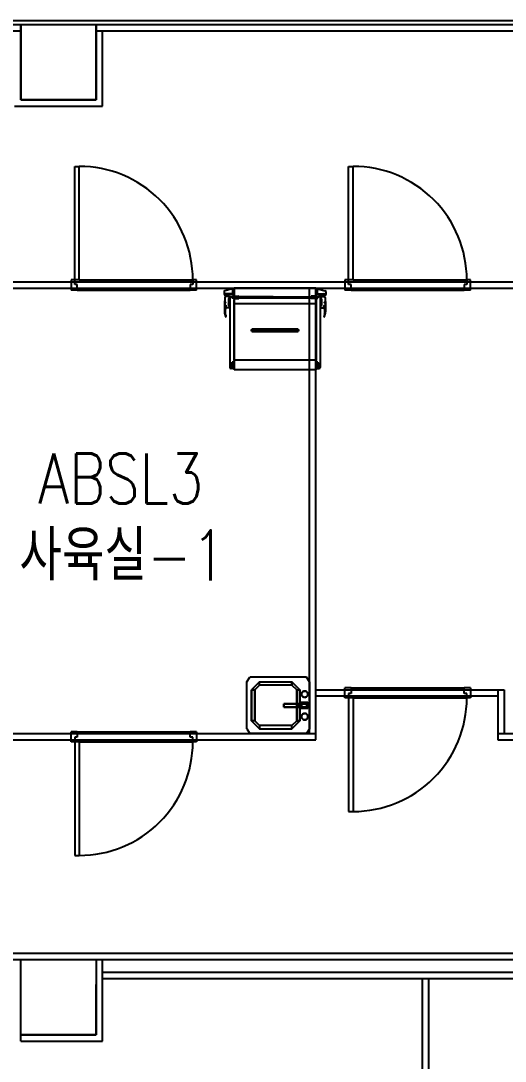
# Model space of a CAD drawing. Header units: millimetres. Extents: x 592430 to 684586, y -483905 to -416366.
# Drawn here: x 631033 to 634892, y -435768 to -427479 of the extents above; entities that cross this region are included whole.
import ezdxf

# ---------------------------------------------------------------- set-up
doc = ezdxf.new("R2010")
doc.units = ezdxf.units.MM
doc.header["$LTSCALE"] = 500
doc.layers.add('동물실', color=9, linetype='Continuous')
doc.layers.add('빌트인', color=1, linetype='Continuous')
doc.styles.add('GHD', font='simple.shx', dxfattribs={"bigfont": 'whgtxt.shx'})

# ---------------------------------------------------------------- blocks, each defined once
blk = doc.blocks.new('A$C5514002B')
at = {"layer": '빌트인', "color": 9}
for p, q in [((-352.5, 159.2), (-327.1, 197.3)), ((122.1, 197.3), (-327.1, 197.3)), ((147.5, 159.2), (122.1, 197.3)), ((-352.5, -214.6), (-352.5, 159.2)), ((-250.7, 159.2), (-314.4, 95.5)), ((-250.7, 159.2), (-314.4, 95.5)), ((-314.4, 95.5), (-314.4, -150.9)), ((-314.4, 95.5), (-288.9, 95.5)), ((-314.4, -150.9), (-314.4, 95.5)), ((-288.9, 95.5), (-314.4, 95.5)), ((-250.7, 133.7), (-288.9, 95.5)), ((-288.9, 95.5), (-250.7, 133.7)), ((-288.9, -150.9), (-288.9, 95.5)), ((-288.9, 95.5), (-288.9, -150.9)), ((-250.7, 159.2), (7.4, 159.2)), ((-250.7, 133.7), (-250.7, 159.2)), ((-250.7, 159.2), (7.4, 159.2)), ((-250.7, 133.7), (-250.7, 159.2)), ((7.4, 133.7), (-250.7, 133.7)), ((7.4, 133.7), (-250.7, 133.7)), ((71.1, 95.5), (7.4, 159.2)), ((7.4, 159.2), (7.4, 133.7)), ((7.4, 159.2), (71.1, 95.5)), ((7.4, 133.7), (7.4, 159.2)), ((7.4, 133.7), (45.6, 95.5)), ((45.6, 95.5), (7.4, 133.7)), ((45.6, 95.5), (45.6, -150.9)), ((45.6, 95.5), (71.1, 95.5)), ((45.6, -150.9), (45.6, 95.5)), ((45.6, 95.5), (71.1, 95.5)), ((71.1, -150.9), (71.1, 95.5)), ((71.1, 95.5), (71.1, -150.9)), ((96.5, 83.4), (91.3, 79.4)), ((91.3, 79.4), (96.5, 83.4)), ((96.5, 83.4), (91.3, 79.4)), ((91.3, 79.4), (96.5, 83.4)), ((102.7, 86), (96.5, 83.4)), ((96.5, 83.4), (102.7, 86)), ((102.7, 86), (96.5, 83.4)), ((96.5, 83.4), (102.7, 86)), ((109.3, 86.9), (102.7, 86)), ((102.7, 86), (109.3, 86.9)), ((109.3, 86.9), (102.7, 86)), ((102.7, 86), (109.3, 86.9)), ((115.9, 86), (109.3, 86.9)), ((109.3, 86.9), (115.9, 86)), ((115.9, 86), (109.3, 86.9)), ((109.3, 86.9), (115.9, 86)), ((122.1, 83.4), (115.9, 86)), ((115.9, 86), (122.1, 83.4)), ((122.1, 83.4), (115.9, 86)), ((115.9, 86), (122.1, 83.4)), ((127.3, 79.4), (122.1, 83.4)), ((122.1, 83.4), (127.3, 79.4)), ((127.3, 79.4), (122.1, 83.4)), ((122.1, 83.4), (127.3, 79.4)), ((147.5, 159.2), (147.5, -214.6)), ((84.7, 68), (83.9, 61.4)), ((83.9, 61.4), (84.7, 68)), ((84.7, 68), (83.9, 61.4)), ((83.9, 61.4), (84.7, 68)), ((83.9, 61.4), (84.7, 54.8)), ((84.7, 54.8), (83.9, 61.4)), ((83.9, 61.4), (84.7, 54.8)), ((84.7, 54.8), (83.9, 61.4)), ((87.3, 74.2), (84.7, 68)), ((84.7, 68), (87.3, 74.2)), ((87.3, 74.2), (84.7, 68)), ((84.7, 68), (87.3, 74.2)), ((84.7, 54.8), (87.3, 48.6)), ((87.3, 48.6), (84.7, 54.8)), ((84.7, 54.8), (87.3, 48.6)), ((87.3, 48.6), (84.7, 54.8)), ((91.3, 79.4), (87.3, 74.2)), ((87.3, 74.2), (91.3, 79.4)), ((91.3, 79.4), (87.3, 74.2)), ((87.3, 74.2), (91.3, 79.4)), ((87.3, 48.6), (91.3, 43.4)), ((91.3, 43.4), (87.3, 48.6)), ((87.3, 48.6), (91.3, 43.4)), ((91.3, 43.4), (87.3, 48.6)), ((91.3, 43.4), (96.5, 39.4)), ((96.5, 39.4), (91.3, 43.4)), ((91.3, 43.4), (96.5, 39.4)), ((96.5, 39.4), (91.3, 43.4)), ((96.5, 39.4), (102.7, 36.8)), ((102.7, 36.8), (96.5, 39.4)), ((96.5, 39.4), (102.7, 36.8)), ((102.7, 36.8), (96.5, 39.4)), ((109.3, 36), (102.7, 36.8)), ((102.7, 36.8), (109.3, 36)), ((109.3, 36), (102.7, 36.8)), ((102.7, 36.8), (109.3, 36)), ((109.3, 36), (115.9, 36.8)), ((115.9, 36.8), (109.3, 36)), ((109.3, 36), (115.9, 36.8)), ((115.9, 36.8), (109.3, 36)), ((115.9, 36.8), (122.1, 39.4)), ((122.1, 39.4), (115.9, 36.8)), ((115.9, 36.8), (122.1, 39.4)), ((122.1, 39.4), (115.9, 36.8)), ((122.1, 39.4), (127.3, 43.4)), ((127.3, 43.4), (122.1, 39.4)), ((122.1, 39.4), (127.3, 43.4)), ((127.3, 43.4), (122.1, 39.4)), ((131.3, 74.2), (127.3, 79.4)), ((127.3, 79.4), (131.3, 74.2)), ((131.3, 74.2), (127.3, 79.4)), ((127.3, 79.4), (131.3, 74.2)), ((127.3, 43.4), (131.3, 48.6)), ((131.3, 48.6), (127.3, 43.4)), ((127.3, 43.4), (131.3, 48.6)), ((131.3, 48.6), (127.3, 43.4)), ((133.9, 68), (131.3, 74.2)), ((131.3, 74.2), (133.9, 68)), ((133.9, 68), (131.3, 74.2)), ((131.3, 74.2), (133.9, 68)), ((131.3, 48.6), (133.9, 54.8)), ((133.9, 54.8), (131.3, 48.6)), ((131.3, 48.6), (133.9, 54.8)), ((133.9, 54.8), (131.3, 48.6)), ((134.7, 61.4), (133.9, 68)), ((133.9, 68), (134.7, 61.4)), ((134.7, 61.4), (133.9, 68)), ((133.9, 68), (134.7, 61.4)), ((133.9, 54.8), (134.7, 61.4)), ((134.7, 61.4), (133.9, 54.8)), ((133.9, 54.8), (134.7, 61.4)), ((134.7, 61.4), (133.9, 54.8)), ((-56.1, -14.9), (-56.1, -40.4)), ((58.4, -14.9), (-56.1, -14.9)), ((-56.1, -14.9), (-56.1, -40.4)), ((45.6, -14.9), (-56.1, -14.9)), ((-56.1, -40.4), (-56.1, -14.9)), ((-56.1, -14.9), (-56.1, -40.4)), ((-56.1, -14.9), (45.6, -14.9)), ((58.4, -14.9), (-56.1, -14.9)), ((-56.1, -40.4), (58.4, -40.4)), ((-56.1, -40.4), (45.6, -40.4)), ((-56.1, -40.4), (45.6, -40.4)), ((58.4, -40.4), (-56.1, -40.4)), ((45.6, -14.9), (45.6, -40.4)), ((45.6, -14.9), (83.9, -14.9)), ((45.6, -40.4), (45.6, -14.9)), ((58.4, -14.9), (45.6, -14.9)), ((45.6, -14.9), (83.9, -14.9)), ((45.6, -14.9), (58.4, -14.9)), ((83.9, -40.4), (45.6, -40.4)), ((45.6, -40.4), (58.4, -40.4)), ((45.6, -40.4), (58.4, -40.4)), ((83.9, -40.4), (45.6, -40.4)), ((58.4, -40.4), (58.4, -14.9)), ((58.4, -14.9), (122.1, -14.9)), ((58.4, -40.4), (58.4, -14.9)), ((58.4, -14.9), (122.1, -14.9)), ((122.1, -40.4), (58.4, -40.4)), ((58.4, -40.4), (122.1, -40.4)), ((71.1, -2.2), (83.9, -14.9)), ((71.1, -53.1), (71.1, -2.2)), ((71.1, -2.2), (134.7, -2.2)), ((83.9, -14.9), (71.1, -2.2)), ((83.9, -40.4), (71.1, -53.1)), ((71.1, -53.1), (83.9, -40.4)), ((134.7, -53.1), (71.1, -53.1)), ((83.9, -14.9), (83.9, -40.4)), ((83.9, -14.9), (83.9, -40.4)), ((122.1, -14.9), (83.9, -14.9)), ((122.1, -40.4), (83.9, -40.4)), ((122.1, -14.9), (134.7, -2.2)), ((122.1, -14.9), (134.7, -2.2)), ((122.1, -14.9), (122.1, -40.4)), ((122.1, -14.9), (122.1, -40.4)), ((122.1, -40.4), (134.7, -53.1)), ((122.1, -40.4), (134.7, -53.1)), ((134.7, -2.2), (134.7, -53.1)), ((-314.4, -150.9), (-250.7, -214.6)), ((-288.9, -150.9), (-314.4, -150.9)), ((-250.7, -214.6), (-314.4, -150.9)), ((-288.9, -150.9), (-314.4, -150.9)), ((-250.7, -189.1), (-288.9, -150.9)), ((-288.9, -150.9), (-250.7, -189.1)), ((7.4, -214.6), (71.1, -150.9)), ((45.6, -150.9), (7.4, -189.1)), ((71.1, -150.9), (7.4, -214.6)), ((7.4, -189.1), (45.6, -150.9)), ((71.1, -150.9), (45.6, -150.9)), ((45.6, -150.9), (71.1, -150.9)), ((84.7, -110.2), (83.9, -116.8)), ((84.7, -110.2), (83.9, -116.8)), ((83.9, -116.8), (84.7, -110.2)), ((84.7, -110.2), (83.9, -116.8)), ((83.9, -116.8), (84.7, -123.3)), ((84.7, -123.3), (83.9, -116.8)), ((83.9, -116.8), (84.7, -123.3)), ((84.7, -123.3), (83.9, -116.8)), ((87.3, -104), (84.7, -110.2)), ((84.7, -110.2), (87.3, -104)), ((87.3, -104), (84.7, -110.2)), ((84.7, -110.2), (87.3, -104)), ((84.7, -123.3), (87.3, -129.5)), ((87.3, -129.5), (84.7, -123.3)), ((84.7, -123.3), (87.3, -129.5)), ((87.3, -129.5), (84.7, -123.3)), ((91.3, -98.8), (87.3, -104)), ((87.3, -104), (91.3, -98.8)), ((91.3, -98.8), (87.3, -104)), ((87.3, -104), (91.3, -98.8)), ((87.3, -129.5), (91.3, -134.8)), ((91.3, -134.8), (87.3, -129.5)), ((87.3, -129.5), (91.3, -134.8)), ((91.3, -134.8), (87.3, -129.5)), ((96.5, -94.8), (91.3, -98.8)), ((91.3, -98.8), (96.5, -94.8)), ((96.5, -94.8), (91.3, -98.8)), ((91.3, -98.8), (96.5, -94.8)), ((91.3, -134.8), (96.5, -138.8)), ((96.5, -138.8), (91.3, -134.8)), ((91.3, -134.8), (96.5, -138.8)), ((96.5, -138.8), (91.3, -134.8)), ((102.7, -92.2), (96.5, -94.8)), ((96.5, -94.8), (102.7, -92.2)), ((102.7, -92.2), (96.5, -94.8)), ((96.5, -94.8), (102.7, -92.2)), ((96.5, -138.8), (102.7, -141.4)), ((102.7, -141.4), (96.5, -138.8)), ((96.5, -138.8), (102.7, -141.4)), ((102.7, -141.4), (96.5, -138.8)), ((109.3, -91.3), (102.7, -92.2)), ((102.7, -92.2), (109.3, -91.3)), ((109.3, -91.3), (102.7, -92.2)), ((102.7, -92.2), (109.3, -91.3)), ((102.7, -141.4), (109.3, -142.2)), ((109.3, -142.2), (102.7, -141.4)), ((102.7, -141.4), (109.3, -142.2)), ((109.3, -142.2), (102.7, -141.4)), ((115.9, -92.2), (109.3, -91.3)), ((109.3, -91.3), (115.9, -92.2)), ((115.9, -92.2), (109.3, -91.3)), ((109.3, -91.3), (115.9, -92.2)), ((109.3, -142.2), (115.9, -141.4)), ((115.9, -141.4), (109.3, -142.2)), ((109.3, -142.2), (115.9, -141.4)), ((115.9, -141.4), (109.3, -142.2)), ((122.1, -94.8), (115.9, -92.2)), ((115.9, -92.2), (122.1, -94.8)), ((122.1, -94.8), (115.9, -92.2)), ((115.9, -92.2), (122.1, -94.8)), ((115.9, -141.4), (122.1, -138.8)), ((122.1, -138.8), (115.9, -141.4)), ((115.9, -141.4), (122.1, -138.8)), ((122.1, -138.8), (115.9, -141.4)), ((127.3, -98.8), (122.1, -94.8)), ((122.1, -94.8), (127.3, -98.8)), ((127.3, -98.8), (122.1, -94.8)), ((122.1, -94.8), (127.3, -98.8)), ((122.1, -138.8), (127.3, -134.8)), ((127.3, -134.8), (122.1, -138.8)), ((122.1, -138.8), (127.3, -134.8)), ((127.3, -134.8), (122.1, -138.8)), ((131.3, -104), (127.3, -98.8)), ((127.3, -98.8), (131.3, -104)), ((131.3, -104), (127.3, -98.8)), ((127.3, -98.8), (131.3, -104)), ((127.3, -134.8), (131.3, -129.5)), ((131.3, -129.5), (127.3, -134.8)), ((127.3, -134.8), (131.3, -129.5)), ((131.3, -129.5), (127.3, -134.8)), ((133.9, -110.2), (131.3, -104)), ((131.3, -104), (133.9, -110.2)), ((133.9, -110.2), (131.3, -104)), ((131.3, -104), (133.9, -110.2)), ((131.3, -129.5), (133.9, -123.3)), ((133.9, -123.3), (131.3, -129.5)), ((131.3, -129.5), (133.9, -123.3)), ((133.9, -123.3), (131.3, -129.5)), ((134.7, -116.8), (133.9, -110.2)), ((133.9, -110.2), (134.7, -116.8)), ((134.7, -116.8), (133.9, -110.2)), ((133.9, -110.2), (134.7, -116.8)), ((133.9, -123.3), (134.7, -116.8)), ((134.7, -116.8), (133.9, -123.3)), ((133.9, -123.3), (134.7, -116.8)), ((134.7, -116.8), (133.9, -123.3)), ((-352.5, -214.6), (-327.1, -252.7)), ((7.4, -189.1), (-250.7, -189.1)), ((7.4, -189.1), (-250.7, -189.1)), ((-250.7, -189.1), (-250.7, -214.6)), ((-250.7, -189.1), (-250.7, -214.6)), ((-250.7, -214.6), (7.4, -214.6)), ((-250.7, -214.6), (7.4, -214.6)), ((7.4, -214.6), (7.4, -189.1)), ((7.4, -214.6), (7.4, -189.1)), ((147.5, -214.6), (122.1, -252.7)), ((122.1, -252.7), (-327.1, -252.7))]:
    blk.add_line(p, q, dxfattribs=at)

msp = doc.modelspace()

# ---------------------------------------------------------------- linework, layer by layer
at = {"layer": '동물실', "color": 251}
for p, q in [((660282.8, -427478.5), (624832.8, -427478.6)), ((624832.8, -427508.5), (631032.8, -427508.5)), ((631032.8, -427508.5), (631032.8, -428108.5)), ((631032.8, -427508.5), (631632.8, -427508.5)), ((631032.8, -428108.5), (631032.8, -427508.5)), ((631032.8, -427508.5), (631632.8, -427508.5)), ((631032.8, -428108.5), (631032.8, -427508.5)), ((631632.8, -427508.5), (640932.8, -427508.5)), ((631632.8, -428108.5), (631632.8, -427508.5)), ((631632.8, -427508.5), (631632.8, -428108.5)), ((631632.8, -427508.5), (631632.8, -428108.5)), ((624832.8, -427558.5), (631032.8, -427558.5)), ((631632.8, -427558.5), (640932.8, -427558.5)), ((631682.8, -428158.5), (631682.8, -427558.5)), ((630982.8, -428158.5), (631682.8, -428158.5)), ((631032.8, -428108.5), (631632.8, -428108.5)), ((631632.8, -428108.5), (631032.8, -428108.5)), ((631632.8, -428108.5), (631032.8, -428108.5)), ((631462.1, -429543.5), (631462.1, -428638.2)), ((631462.1, -428638.2), (631497.4, -428638.2)), ((631497.4, -429543.5), (631497.4, -428638.2)), ((633644.5, -429543.5), (633644.5, -428638.2)), ((633644.5, -428638.2), (633679.8, -428638.2)), ((633679.8, -429543.5), (633679.8, -428638.2)), ((630482.8, -429558.5), (643332.8, -429558.5)), ((631462.1, -429543.5), (631432.8, -429543.5)), ((631432.8, -429543.5), (631432.8, -429623.5)), ((631432.8, -429558.5), (631432.8, -429608.5)), ((631432.8, -429558.5), (631432.8, -429608.5)), ((631462.1, -429579.3), (631462.1, -429543.5)), ((631497.4, -429543.5), (631462.1, -429543.5)), ((631482.6, -429579.3), (631462.1, -429579.3)), ((631482.6, -429623.5), (631482.6, -429579.3)), ((631497.4, -429543.5), (632403.4, -429543.5)), ((632382.9, -429579.3), (632382.9, -429623.5)), ((632403.4, -429579.3), (632382.9, -429579.3)), ((632403.4, -429579.3), (632382.9, -429579.3)), ((632403.4, -429543.5), (632403.4, -429579.3)), ((632432.8, -429543.5), (632403.4, -429543.5)), ((632432.8, -429623.5), (632432.8, -429543.5)), ((632432.8, -429608.5), (632432.8, -429558.5)), ((633644.5, -429543.5), (633615.1, -429543.5)), ((633615.1, -429543.5), (633615.1, -429623.5)), ((633615.1, -429558.5), (633615.1, -429608.5)), ((633615.1, -429558.5), (633615.1, -429608.5)), ((633644.5, -429579.3), (633644.5, -429543.5)), ((633679.8, -429543.5), (633644.5, -429543.5)), ((633665, -429579.3), (633644.5, -429579.3)), ((633665, -429623.5), (633665, -429579.3)), ((633679.8, -429543.5), (634585.8, -429543.5)), ((634565.3, -429579.3), (634565.3, -429623.5)), ((634585.8, -429579.3), (634565.3, -429579.3)), ((634585.8, -429579.3), (634565.3, -429579.3)), ((634585.8, -429543.5), (634585.8, -429579.3)), ((634615.1, -429543.5), (634585.8, -429543.5)), ((634615.1, -429623.5), (634615.1, -429543.5)), ((634615.1, -429608.5), (634615.1, -429558.5)), ((624882.8, -429608.5), (643332.8, -429608.5)), ((631482.6, -429623.5), (631432.8, -429623.5)), ((631482.6, -429623.5), (632382.9, -429623.5)), ((632432.8, -429623.5), (632382.9, -429623.5)), ((632651.6, -429638.2), (632651.6, -429653.8)), ((632720.5, -429653.8), (632651.6, -429653.8)), ((632651.7, -429654.7), (632651.7, -429656.3)), ((632651.8, -429656.8), (632659.1, -429667.9)), ((632666.7, -429653.8), (632652.5, -429653.8)), ((632720.3, -429615.1), (632658.5, -429631.4)), ((632667.6, -429654.7), (632667.6, -429665.1)), ((632712, -429658.5), (632667.6, -429658.5)), ((632670.2, -429663.2), (632674, -429663.2)), ((632670.2, -429674.5), (632670.2, -429663.2)), ((632712, -429653.8), (632712, -429658.5)), ((632735.1, -429624.5), (632717.5, -429624.5)), ((632734.7, -429651.9), (632717.5, -429651.9)), ((632720.5, -429615.1), (632720.5, -429661.3)), ((632723.3, -429622.6), (632720.5, -429619.8)), ((632723.3, -429626.4), (632720.5, -429629.2)), ((632731.7, -429642.4), (632720.5, -429642.4)), ((632731.7, -429661.3), (632720.5, -429661.3)), ((632731.7, -429615.1), (632720.6, -429615.1)), ((632723.4, -429650), (632720.6, -429647.2)), ((632723.4, -429653.8), (632720.6, -429656.6)), ((632723.3, -429622.6), (632723.3, -429626.4)), ((632731.7, -429622.6), (632723.3, -429622.6)), ((632731.7, -429626.4), (632723.3, -429626.4)), ((632723.4, -429650), (632723.4, -429653.8)), ((632731.7, -429650), (632723.4, -429650)), ((632731.7, -429653.8), (632723.4, -429653.8)), ((632731.7, -429615.1), (632731.7, -429661.3)), ((632732.8, -429608.5), (632732.8, -430258.5)), ((633382.8, -429608.5), (632732.8, -429608.5)), ((633332.8, -433158.5), (633332.8, -429608.5)), ((633380.4, -429624.5), (633398, -429624.5)), ((633380.8, -429651.9), (633398, -429651.9)), ((633382.8, -433208.5), (633382.8, -429608.5)), ((633382.8, -429608.5), (633382.8, -430258.5)), ((633383.8, -429615.1), (633383.8, -429661.3)), ((633383.8, -429615.1), (633394.9, -429615.1)), ((633383.8, -429622.6), (633392.2, -429622.6)), ((633383.8, -429626.4), (633392.2, -429626.4)), ((633383.8, -429642.4), (633395, -429642.4)), ((633383.8, -429650), (633392.1, -429650)), ((633383.8, -429653.8), (633392.1, -429653.8)), ((633383.8, -429661.3), (633395, -429661.3)), ((633392.1, -429650), (633394.9, -429647.2)), ((633392.1, -429650), (633392.1, -429653.8)), ((633392.1, -429653.8), (633394.9, -429656.6)), ((633392.2, -429622.6), (633395, -429619.8)), ((633392.2, -429622.6), (633392.2, -429626.4)), ((633392.2, -429626.4), (633395, -429629.2)), ((633395, -429615.1), (633395, -429661.3)), ((633395, -429653.8), (633463.9, -429653.8)), ((633395.3, -429615.1), (633457, -429631.4)), ((633403.5, -429653.8), (633403.5, -429658.5)), ((633403.5, -429658.5), (633447.9, -429658.5)), ((633445.3, -429663.2), (633441.5, -429663.2)), ((633445.3, -429674.5), (633445.3, -429663.2)), ((633447.9, -429654.7), (633447.9, -429665.1)), ((633448.8, -429653.8), (633463, -429653.8)), ((633463.8, -429656.8), (633456.5, -429667.9)), ((633463.8, -429654.7), (633463.8, -429656.3)), ((633463.9, -429638.2), (633463.9, -429653.8)), ((633665, -429623.5), (633615.1, -429623.5)), ((633665, -429623.5), (634565.3, -429623.5)), ((634615.1, -429623.5), (634565.3, -429623.5)), ((632654.4, -429715.1), (632654.4, -429798)), ((632657.3, -429684), (632657.3, -429756.6)), ((632658.2, -429722.7), (632665.8, -429722.7)), ((632662, -429718.9), (632662, -429726.4)), ((632695, -429674.5), (632666.7, -429674.5)), ((632666.7, -429745.3), (632666.7, -429756.6)), ((632684.4, -429674.5), (632684.4, -429674.5)), ((632697.4, -429704.7), (632684.4, -429704.7)), ((632697.4, -429738.7), (632684.4, -429738.7)), ((632686.5, -429697.2), (632686.5, -429743.4)), ((632688.4, -429702.8), (632686.5, -429701)), ((632688.4, -429706.6), (632686.5, -429708.5)), ((632688.4, -429736.8), (632686.5, -429734.9)), ((632688.4, -429740.6), (632686.5, -429742.5)), ((632688.4, -429702.8), (632688.4, -429706.6)), ((632695, -429702.8), (632688.4, -429702.8)), ((632695, -429706.6), (632688.4, -429706.6)), ((632688.4, -429736.8), (632688.4, -429740.6)), ((632695, -429736.8), (632688.4, -429736.8)), ((632695, -429740.6), (632688.4, -429740.6)), ((632695, -429674.5), (632695, -429766.1)), ((632697.8, -429674.5), (632697.8, -430211.3)), ((632697.8, -429674.5), (632730.9, -429674.5)), ((632716, -429687.6), (632716, -429674.5)), ((632730.8, -429687.6), (632716, -429687.6)), ((632732.2, -429675.7), (632717.6, -429675.7)), ((632717.6, -429675.7), (632717.6, -429686.3)), ((632717.6, -429679), (632717.7, -429678.9)), ((632717.6, -429678.9), (632717.7, -429678.9)), ((632717.6, -429686.3), (632732.2, -429686.3)), ((632717.8, -429680.7), (632717.8, -429680.7)), ((632718, -429685.8), (632718, -429685.8)), ((632718.2, -429685.4), (632718.2, -429685.4)), ((632718.4, -429681.6), (632718.3, -429681.1)), ((632718.3, -429681.1), (632718.9, -429681.2)), ((632718.4, -429681.6), (632718.9, -429681.2)), ((632718.4, -429681.6), (632718.4, -429681.6)), ((632718.5, -429685.5), (632718.5, -429685.5)), ((632718.9, -429679.5), (632718.9, -429679.5)), ((632719.1, -429680.7), (632719.1, -429680.7)), ((632719.3, -429677.1), (632719.3, -429677.1)), ((632719.3, -429686.5), (632719.4, -429686.5)), ((632719.4, -429676.1), (632719.4, -429676.1)), ((632719.4, -429686.5), (632719.4, -429686.5)), ((632721.4, -429676.9), (632721.4, -429676.9)), ((632721.6, -429681.9), (632721.6, -429681.9)), ((632721.6, -429685.4), (632721.6, -429685.4)), ((632721.7, -429685.2), (632721.7, -429685.2)), ((632721.9, -429678.7), (632722.4, -429678.5)), ((632722.2, -429679.2), (632721.9, -429678.7)), ((632721.9, -429683), (632721.9, -429683)), ((632722.2, -429679.2), (632722.4, -429678.5)), ((632722.2, -429680.6), (632722.2, -429680.6)), ((632722.6, -429678.9), (632722.6, -429678.9)), ((632722.7, -429677), (632722.7, -429677)), ((632722.7, -429679.7), (632722.7, -429679.7)), ((632722.8, -429683.9), (632722.8, -429683.9)), ((632724.7, -429682), (632724.7, -429682)), ((632724.9, -429676.2), (632724.8, -429675.9)), ((632724.8, -429685.3), (632724.8, -429685.3)), ((632724.8, -429686.4), (632724.8, -429686.4)), ((632724.9, -429676.2), (632725.2, -429675.9)), ((632725.1, -429684), (632725.1, -429684)), ((632725.4, -429680.5), (632725.4, -429680.5)), ((632725.5, -429683), (632725.4, -429682.4)), ((632725.4, -429682.4), (632726, -429682.5)), ((632725.5, -429683), (632726, -429682.5)), ((632725.6, -429680.5), (632725.6, -429680.5)), ((632725.7, -429676.5), (632725.7, -429676.5)), ((632725.7, -429684.3), (632726.2, -429684.2)), ((632726, -429684.8), (632725.7, -429684.3)), ((632726, -429684.8), (632726.2, -429684.2)), ((632727.4, -429677), (632727.4, -429677)), ((632727.6, -429680), (632728.5, -429680.1)), ((632727.7, -429680.9), (632727.6, -429680)), ((632727.7, -429680.9), (632728.5, -429680.1)), ((632727.7, -429682.1), (632727.7, -429682.1)), ((632727.9, -429685.2), (632727.9, -429685.2)), ((632728.5, -429680.4), (632728.5, -429680.4)), ((632728.5, -429683.9), (632728.5, -429683.9)), ((632728.7, -429676.4), (632729.3, -429676.2)), ((632729, -429676.9), (632728.7, -429676.4)), ((632728.9, -429681.6), (632728.9, -429681.6)), ((632729, -429676.9), (632729.3, -429676.2)), ((632729.3, -429678), (632729.3, -429678)), ((632772.8, -429681.5), (632729.3, -429681.5)), ((632730.4, -429681.6), (632730.4, -429681.6)), ((632730.9, -429675.7), (632730.9, -429674.5)), ((632730.9, -429698.1), (632730.9, -430185.5)), ((632731.1, -429685.1), (632731.1, -429685.1)), ((632731.2, -429678.2), (632731.2, -429678.2)), ((632731.3, -429676.1), (632731.3, -429676.1)), ((632731.4, -429683.2), (632731.4, -429683.2)), ((632731.7, -429680.3), (632731.7, -429680.3)), ((632732, -429677.5), (632731.9, -429676.9)), ((632731.9, -429676.9), (632732.2, -429677)), ((632732, -429677.5), (632732.2, -429677.3)), ((632732.2, -429686.3), (632732.2, -429675.7)), ((632770.5, -429672.1), (632732.8, -429691)), ((632732.8, -429672.1), (632770.5, -429691)), ((632732.8, -429672.1), (632770.5, -429672.1)), ((632732.8, -429676.4), (632732.8, -429695.3)), ((632732.8, -429676.4), (632732.8, -429695.3)), ((632732.8, -429691), (632770.5, -429691)), ((633382.8, -429733.5), (632732.8, -429733.5)), ((632770.5, -429672.1), (632770.5, -429691)), ((632770.5, -429676.7), (633345, -429676.7)), ((633043, -429676.7), (632770.5, -429676.7)), ((632770.5, -429686.3), (633345, -429686.3)), ((633043, -429686.3), (632770.5, -429686.3)), ((633342.7, -429681.5), (633386.3, -429681.5)), ((633382.8, -429672.1), (633345, -429672.1)), ((633345, -429672.1), (633382.8, -429691)), ((633382.8, -429672.1), (633345, -429691)), ((633345, -429672.1), (633345, -429691)), ((633382.8, -429691), (633345, -429691)), ((633382.8, -429676.4), (633382.8, -429695.3)), ((633383.4, -429676.3), (633383.1, -429676.4)), ((633383.3, -429676.9), (633383.1, -429676.7)), ((633383.3, -429686.3), (633383.3, -429675.7)), ((633383.3, -429675.7), (633397.9, -429675.7)), ((633383.3, -429676.9), (633383.4, -429676.3)), ((633397.9, -429686.3), (633383.3, -429686.3)), ((633383.6, -429679.7), (633383.6, -429679.7)), ((633383.9, -429682.6), (633383.9, -429682.6)), ((633384, -429675.5), (633384, -429675.5)), ((633384.1, -429677.6), (633384.1, -429677.6)), ((633384.2, -429684.4), (633384.2, -429684.4)), ((633417.7, -429674.5), (633384.7, -429674.5)), ((633384.7, -429675.7), (633384.7, -429674.5)), ((633384.7, -429687.6), (633399.5, -429687.6)), ((633384.7, -429698.1), (633384.7, -430185.5)), ((633384.9, -429681), (633384.9, -429681)), ((633385.6, -429674.5), (633417.7, -429674.5)), ((633386.3, -429676.3), (633386, -429675.6)), ((633386.6, -429675.8), (633386, -429675.6)), ((633386, -429677.4), (633386, -429677.4)), ((633386.3, -429676.3), (633386.6, -429675.8)), ((633386.5, -429681), (633386.5, -429681)), ((633387.7, -429679.4), (633386.8, -429679.5)), ((633387.6, -429680.3), (633386.8, -429679.5)), ((633386.8, -429679.8), (633386.8, -429679.8)), ((633386.8, -429683.3), (633386.8, -429683.3)), ((633387.4, -429684.6), (633387.4, -429684.6)), ((633387.6, -429680.3), (633387.7, -429679.4)), ((633387.6, -429681.4), (633387.6, -429681.4)), ((633387.9, -429676.4), (633387.9, -429676.4)), ((633389.3, -429684.2), (633389.1, -429683.5)), ((633389.6, -429683.7), (633389.1, -429683.5)), ((633389.9, -429681.8), (633389.3, -429681.9)), ((633389.9, -429682.3), (633389.3, -429681.9)), ((633389.3, -429684.2), (633389.6, -429683.7)), ((633389.6, -429675.8), (633389.6, -429675.8)), ((633389.7, -429679.9), (633389.7, -429679.9)), ((633389.9, -429679.9), (633389.9, -429679.9)), ((633389.9, -429682.3), (633389.9, -429681.8)), ((633390.4, -429675.6), (633390.1, -429675.3)), ((633390.2, -429683.4), (633390.2, -429683.4)), ((633390.4, -429675.6), (633390.5, -429675.3)), ((633390.5, -429684.7), (633390.5, -429684.7)), ((633390.5, -429685.8), (633390.5, -429685.8)), ((633390.6, -429681.3), (633390.6, -429681.3)), ((633392.5, -429683.3), (633392.5, -429683.3)), ((633392.6, -429676.4), (633392.6, -429676.4)), ((633392.6, -429679.1), (633392.6, -429679.1)), ((633392.7, -429678.2), (633392.7, -429678.2)), ((633393.1, -429678.6), (633392.9, -429677.9)), ((633393.4, -429678.1), (633392.9, -429677.9)), ((633393.1, -429678.6), (633393.4, -429678.1)), ((633393.1, -429680), (633393.1, -429680)), ((633393.4, -429682.3), (633393.4, -429682.3)), ((633393.6, -429684.6), (633393.6, -429684.6)), ((633393.7, -429681.3), (633393.7, -429681.3)), ((633393.7, -429684.8), (633393.7, -429684.8)), ((633394, -429676.3), (633394, -429676.3)), ((633395.9, -429675.5), (633395.9, -429675.5)), ((633395.9, -429685.9), (633395.9, -429685.8)), ((633396, -429685.9), (633395.9, -429685.8)), ((633396.1, -429676.5), (633396.1, -429676.5)), ((633396.2, -429680.1), (633396.2, -429680.1)), ((633396.4, -429678.9), (633396.4, -429678.9)), ((633397, -429680.5), (633396.4, -429680.6)), ((633397, -429681), (633396.4, -429680.6)), ((633396.8, -429684.9), (633396.8, -429684.9)), ((633396.9, -429681), (633396.9, -429681)), ((633397, -429681), (633397, -429680.5)), ((633397.2, -429684.8), (633397.2, -429684.8)), ((633397.3, -429685.2), (633397.3, -429685.2)), ((633397.5, -429680.1), (633397.5, -429680.1)), ((633397.7, -429678.2), (633397.6, -429678.3)), ((633397.7, -429678.4), (633397.6, -429678.3)), ((633397.9, -429675.7), (633397.9, -429686.3)), ((633399.5, -429687.6), (633399.5, -429674.5)), ((633417.7, -429674.5), (633417.7, -430211.3)), ((633418.1, -429704.7), (633431.1, -429704.7)), ((633418.1, -429738.7), (633431.1, -429738.7)), ((633420.5, -429674.5), (633420.5, -429766.1)), ((633420.5, -429674.5), (633448.8, -429674.5)), ((633420.5, -429702.8), (633427.1, -429702.8)), ((633420.5, -429706.6), (633427.1, -429706.6)), ((633420.5, -429736.8), (633427.1, -429736.8)), ((633420.5, -429740.6), (633427.1, -429740.6)), ((633427.1, -429702.8), (633429, -429701)), ((633427.1, -429702.8), (633427.1, -429706.6)), ((633427.1, -429706.6), (633429, -429708.5)), ((633427.1, -429736.8), (633429, -429734.9)), ((633427.1, -429736.8), (633427.1, -429740.6)), ((633427.1, -429740.6), (633429, -429742.5)), ((633429, -429697.2), (633429, -429743.4)), ((633431.2, -429674.5), (633431.2, -429674.5)), ((633448.8, -429745.3), (633448.8, -429756.6)), ((633457.3, -429722.7), (633449.8, -429722.7)), ((633453.6, -429718.9), (633453.6, -429726.4)), ((633458.3, -429684), (633458.3, -429756.6)), ((633461.1, -429715.1), (633461.1, -429798)), ((632661, -429751), (632672.4, -429751)), ((632662.1, -429814.9), (632665.1, -429829.9)), ((632665.1, -429829.9), (632665.8, -429835.1)), ((632695, -429766.1), (632666.7, -429766.1)), ((633420.5, -429766.1), (633448.8, -429766.1)), ((633454.5, -429751), (633443.2, -429751)), ((633450.4, -429829.9), (633449.7, -429835.1)), ((633453.5, -429814.9), (633450.4, -429829.9)), ((632664.7, -429836.1), (632664.2, -429836)), ((633450.9, -429836.1), (633451.3, -429836)), ((633253.2, -429945.1), (632862.3, -429945.1)), ((633242.6, -429935.9), (632872.9, -429935.9)), ((632872.9, -429935.9), (632872.9, -429954.4)), ((632872.9, -429954.4), (633242.6, -429954.4)), ((632885.8, -429935.9), (632885.8, -429954.4)), ((633226.5, -429939.1), (632889, -429939.1)), ((632889, -429939.1), (632889, -429951.2)), ((632889, -429951.2), (633226.5, -429951.2)), ((633226.5, -429951.2), (633226.5, -429939.1)), ((633229.7, -429954.4), (633229.7, -429935.9)), ((633242.6, -429954.4), (633242.6, -429935.9)), ((632720, -430219.9), (632695.9, -430219.9)), ((632705.9, -430240.6), (632697.4, -430240.6)), ((632697.8, -430211.3), (632730.9, -430211.3)), ((632698.3, -430215.2), (632698.3, -430240.6)), ((632698.3, -430240.6), (632698.3, -430240.6)), ((632714.3, -430212.3), (632701.1, -430212.3)), ((632714.3, -430226.5), (632701.1, -430226.5)), ((632702.1, -430226.5), (632712.5, -430226.5)), ((632705.4, -430219.9), (632703, -430221.8)), ((632712.5, -430221.8), (632703, -430221.8)), ((632703, -430226.5), (632703, -430221.8)), ((632713.4, -430226.5), (632703, -430226.5)), ((632705.4, -430219.9), (632705.4, -430212.3)), ((632710.1, -430219.9), (632705.4, -430219.9)), ((632706.8, -430240.6), (632708.7, -430240.6)), ((632707.7, -430227.5), (632707.7, -430212.3)), ((632707.7, -430238.7), (632707.7, -430230.3)), ((632707.7, -430231.2), (632717.1, -430231.2)), ((632707.7, -430239.7), (632707.7, -430241.6)), ((632707.7, -430242.5), (632707.7, -430251)), ((632709.6, -430240.6), (632718.1, -430240.6)), ((632710.1, -430219.9), (632710.1, -430212.3)), ((632710.1, -430219.9), (632712.5, -430221.8)), ((632712.5, -430226.5), (632712.5, -430221.8)), ((632730.8, -430198.2), (632716, -430198.2)), ((632716, -430198.2), (632716, -430211.3)), ((632717.1, -430231.2), (632724.7, -430231.2)), ((632717.2, -430215.2), (632717.2, -430240.6)), ((632717.6, -430199.5), (632732.2, -430199.5)), ((632717.6, -430210.1), (632717.6, -430199.5)), ((632717.6, -430207), (632717.7, -430207.1)), ((632717.6, -430207.1), (632717.7, -430207.1)), ((632732.2, -430210.1), (632717.6, -430210.1)), ((632717.8, -430205.3), (632717.8, -430205.3)), ((632718, -430200.2), (632718, -430200.2)), ((632718.2, -430200.6), (632718.2, -430200.6)), ((632718.4, -430204.4), (632718.3, -430204.9)), ((632718.3, -430204.9), (632718.9, -430204.8)), ((632718.4, -430204.4), (632718.9, -430204.8)), ((632718.4, -430204.4), (632718.4, -430204.4)), ((632718.5, -430200.5), (632718.5, -430200.5)), ((632718.9, -430206.5), (632718.9, -430206.5)), ((632719.1, -430205.3), (632719.1, -430205.3)), ((632719.3, -430199.5), (632719.4, -430199.6)), ((632719.3, -430208.9), (632719.3, -430208.9)), ((632719.4, -430199.5), (632719.4, -430199.6)), ((632719.4, -430209.9), (632719.4, -430209.9)), ((632720.9, -430240.6), (632732.5, -430240.6)), ((632721.4, -430209.1), (632721.4, -430209.1)), ((632721.6, -430200.6), (632721.6, -430200.6)), ((632721.6, -430204.1), (632721.6, -430204.1)), ((632721.7, -430200.8), (632721.7, -430200.8)), ((632721.9, -430203), (632721.9, -430203)), ((632722.2, -430206.8), (632721.9, -430207.3)), ((632721.9, -430207.3), (632722.4, -430207.5)), ((632721.9, -430234), (632721.9, -430247.2)), ((632721.9, -430235.9), (632726.6, -430235.9)), ((632721.9, -430245.4), (632726.6, -430245.4)), ((632722.2, -430205.4), (632722.2, -430205.4)), ((632722.2, -430206.8), (632722.4, -430207.5)), ((632722.6, -430207.2), (632722.6, -430207.2)), ((632722.7, -430206.3), (632722.7, -430206.3)), ((632722.7, -430209), (632722.7, -430209)), ((632722.8, -430202.1), (632722.8, -430202.1)), ((632724.7, -430204), (632724.7, -430204)), ((632728.5, -430231.2), (632724.7, -430231.2)), ((632724.8, -430199.6), (632724.8, -430199.6)), ((632724.8, -430200.7), (632724.8, -430200.7)), ((632724.9, -430209.8), (632724.8, -430210.1)), ((632724.9, -430209.8), (632725.2, -430210.1)), ((632725.1, -430202), (632725.1, -430202)), ((632725.5, -430203.1), (632725.4, -430203.6)), ((632725.4, -430203.6), (632726, -430203.5)), ((632725.4, -430205.5), (632725.4, -430205.5)), ((632725.5, -430203.1), (632726, -430203.5)), ((632725.6, -430205.5), (632725.6, -430205.5)), ((632726, -430201.2), (632725.7, -430201.7)), ((632725.7, -430201.7), (632726.2, -430201.9)), ((632725.7, -430209.6), (632725.7, -430209.6)), ((632726, -430201.2), (632726.2, -430201.9)), ((632726.6, -430235.9), (632726.6, -430245.4)), ((632728.5, -430238.3), (632726.6, -430235.9)), ((632728.5, -430243), (632726.6, -430245.4)), ((632727.4, -430209), (632727.4, -430209)), ((632727.7, -430205.1), (632727.6, -430206)), ((632727.6, -430206), (632728.5, -430205.9)), ((632727.7, -430204), (632727.7, -430204)), ((632727.7, -430205.1), (632728.5, -430205.9)), ((632727.9, -430200.8), (632727.9, -430200.8)), ((632728.5, -430202.1), (632728.5, -430202.1)), ((632728.5, -430205.6), (632728.5, -430205.6)), ((632728.5, -430238.3), (632728.5, -430243)), ((632728.5, -430238.3), (632731.3, -430238.3)), ((632728.5, -430243), (632731.3, -430243)), ((632729, -430209.1), (632728.7, -430209.6)), ((632728.7, -430209.6), (632729.3, -430209.8)), ((632728.9, -430204.4), (632728.9, -430204.4)), ((632729, -430209.1), (632729.3, -430209.8)), ((632729.3, -430208), (632729.3, -430208)), ((632730.4, -430204.4), (632730.4, -430204.4)), ((632730.9, -430210.1), (632730.9, -430211.3)), ((632731.1, -430201), (632731.1, -430201)), ((632731.2, -430207.8), (632731.2, -430207.8)), ((632731.3, -430209.9), (632731.3, -430209.9)), ((632731.3, -430234), (632731.3, -430247.2)), ((632731.4, -430202.8), (632731.4, -430202.8)), ((632731.7, -430205.7), (632731.7, -430205.7)), ((632732, -430208.5), (632731.9, -430209.1)), ((632731.9, -430209.1), (632732.2, -430209)), ((632732, -430208.5), (632732.2, -430208.7)), ((632732.2, -430199.5), (632732.2, -430210.1)), ((633382.8, -430183.5), (632732.8, -430183.5)), ((633394.6, -430240.6), (633383, -430240.6)), ((633383.3, -430199.5), (633383.3, -430210.1)), ((633397.9, -430199.5), (633383.3, -430199.5)), ((633383.3, -430210.1), (633397.9, -430210.1)), ((633383.6, -430208.5), (633383.4, -430208.7)), ((633383.7, -430209.1), (633383.4, -430209)), ((633383.6, -430208.5), (633383.7, -430209.1)), ((633383.9, -430205.7), (633383.9, -430205.7)), ((633384.2, -430202.8), (633384.2, -430202.8)), ((633384.2, -430234), (633384.2, -430247.2)), ((633387, -430238.3), (633384.2, -430238.3)), ((633387, -430243), (633384.2, -430243)), ((633384.3, -430209.9), (633384.3, -430209.9)), ((633384.4, -430207.8), (633384.4, -430207.8)), ((633384.5, -430201), (633384.5, -430201)), ((633384.7, -430198.2), (633399.5, -430198.2)), ((633384.7, -430210.1), (633384.7, -430211.3)), ((633417.7, -430211.3), (633384.7, -430211.3)), ((633385.2, -430204.4), (633385.2, -430204.4)), ((633386.3, -430208), (633386.3, -430208)), ((633386.6, -430209.1), (633386.3, -430209.8)), ((633386.9, -430209.6), (633386.3, -430209.8)), ((633386.6, -430209.1), (633386.9, -430209.6)), ((633386.8, -430204.4), (633386.8, -430204.4)), ((633387, -430231.2), (633390.8, -430231.2)), ((633387, -430238.3), (633388.9, -430235.9)), ((633387, -430238.3), (633387, -430243)), ((633387, -430243), (633388.9, -430245.4)), ((633387.1, -430202.1), (633387.1, -430202.1)), ((633387.9, -430205.1), (633387.1, -430205.9)), ((633387.1, -430205.6), (633387.1, -430205.6)), ((633388, -430206), (633387.1, -430205.9)), ((633387.7, -430200.8), (633387.7, -430200.8)), ((633387.9, -430204), (633387.9, -430204)), ((633387.9, -430205.1), (633388, -430206)), ((633388.2, -430209), (633388.2, -430209)), ((633388.9, -430235.9), (633388.9, -430245.4)), ((633393.6, -430235.9), (633388.9, -430235.9)), ((633393.6, -430245.4), (633388.9, -430245.4)), ((633389.6, -430201.2), (633389.4, -430201.9)), ((633389.9, -430201.7), (633389.4, -430201.9)), ((633389.6, -430201.2), (633389.9, -430201.7)), ((633390.2, -430203.1), (633389.6, -430203.5)), ((633390.2, -430203.6), (633389.6, -430203.5)), ((633389.9, -430209.6), (633389.9, -430209.6)), ((633390, -430205.5), (633390, -430205.5)), ((633390.2, -430203.1), (633390.2, -430203.6)), ((633390.2, -430205.5), (633390.2, -430205.5)), ((633390.5, -430202), (633390.5, -430202)), ((633390.7, -430209.8), (633390.5, -430210.1)), ((633390.7, -430209.8), (633390.8, -430210.1)), ((633390.8, -430199.6), (633390.8, -430199.6)), ((633390.8, -430200.7), (633390.8, -430200.7)), ((633398.4, -430231.2), (633390.8, -430231.2)), ((633390.9, -430204), (633390.9, -430204)), ((633392.8, -430202.1), (633392.8, -430202.1)), ((633392.9, -430206.3), (633392.9, -430206.3)), ((633392.9, -430209), (633392.9, -430209)), ((633393, -430207.2), (633393, -430207.2)), ((633393.4, -430206.8), (633393.2, -430207.5)), ((633393.7, -430207.3), (633393.2, -430207.5)), ((633393.4, -430205.4), (633393.4, -430205.4)), ((633393.4, -430206.8), (633393.7, -430207.3)), ((633393.6, -430234), (633393.6, -430247.2)), ((633393.7, -430203), (633393.7, -430203)), ((633393.9, -430200.8), (633393.9, -430200.8)), ((633394, -430200.6), (633394, -430200.6)), ((633394, -430204.1), (633394, -430204.1)), ((633394.3, -430209.1), (633394.3, -430209.1)), ((633395.5, -430219.9), (633419.6, -430219.9)), ((633396.2, -430199.5), (633396.2, -430199.6)), ((633396.3, -430199.5), (633396.2, -430199.6)), ((633396.2, -430209.9), (633396.2, -430209.9)), ((633396.4, -430208.9), (633396.4, -430208.9)), ((633396.5, -430205.3), (633396.5, -430205.3)), ((633397.3, -430204.4), (633396.7, -430204.8)), ((633397.3, -430204.9), (633396.7, -430204.8)), ((633396.7, -430206.5), (633396.7, -430206.5)), ((633397.1, -430200.5), (633397.1, -430200.5)), ((633397.2, -430204.4), (633397.2, -430204.4)), ((633397.3, -430204.4), (633397.3, -430204.9)), ((633405.9, -430240.6), (633397.4, -430240.6)), ((633397.5, -430200.6), (633397.5, -430200.6)), ((633397.6, -430200.2), (633397.6, -430200.2)), ((633397.8, -430205.3), (633397.8, -430205.3)), ((633397.9, -430210.1), (633397.9, -430199.5)), ((633398, -430207), (633397.9, -430207.1)), ((633398, -430207.1), (633397.9, -430207.1)), ((633398.4, -430215.2), (633398.4, -430240.6)), ((633407.8, -430231.2), (633398.4, -430231.2)), ((633399.5, -430198.2), (633399.5, -430211.3)), ((633401.2, -430212.3), (633414.4, -430212.3)), ((633401.2, -430226.5), (633414.4, -430226.5)), ((633402.1, -430226.5), (633412.5, -430226.5)), ((633405.4, -430219.9), (633403.1, -430221.8)), ((633403.1, -430221.8), (633412.5, -430221.8)), ((633403.1, -430226.5), (633403.1, -430221.8)), ((633413.5, -430226.5), (633403.1, -430226.5)), ((633405.4, -430219.9), (633405.4, -430212.3)), ((633405.4, -430219.9), (633410.1, -430219.9)), ((633408.7, -430240.6), (633406.8, -430240.6)), ((633407.8, -430227.5), (633407.8, -430212.3)), ((633407.8, -430238.7), (633407.8, -430230.3)), ((633407.8, -430239.7), (633407.8, -430241.6)), ((633407.8, -430242.5), (633407.8, -430251)), ((633409.7, -430240.6), (633418.2, -430240.6)), ((633410.1, -430219.9), (633410.1, -430212.3)), ((633410.1, -430219.9), (633412.5, -430221.8)), ((633412.5, -430226.5), (633412.5, -430221.8)), ((633417.2, -430215.2), (633417.2, -430240.6)), ((633417.2, -430240.6), (633417.2, -430240.6)), ((632724.7, -430250.1), (632707.7, -430250.1)), ((632707.7, -430250.1), (632707.7, -430250.1)), ((632728.5, -430250.1), (632724.7, -430250.1)), ((633382.8, -430258.5), (632732.8, -430258.5)), ((633387, -430250.1), (633390.8, -430250.1)), ((633390.8, -430250.1), (633407.8, -430250.1)), ((633407.8, -430250.1), (633407.8, -430250.1)), ((633382.8, -432808.5), (634882.8, -432808.5)), ((633615.1, -432873.5), (633615.1, -432793.5)), ((633665, -432793.5), (633615.1, -432793.5)), ((633615.1, -432858.5), (633615.1, -432808.5)), ((633615.1, -432858.5), (633615.1, -432808.5)), ((633665, -432793.5), (633665, -432837.6)), ((633665, -432793.5), (634565.3, -432793.5)), ((634565.3, -432837.6), (634565.3, -432793.5)), ((634615.1, -432793.5), (634565.3, -432793.5)), ((634615.1, -432793.5), (634615.1, -432873.5)), ((634615.1, -432808.5), (634615.1, -432858.5)), ((634832.8, -432808.5), (634832.8, -433208.5)), ((634882.8, -432808.5), (634882.8, -433158.5)), ((633382.8, -432858.5), (634832.8, -432858.5)), ((633644.5, -432873.5), (633615.1, -432873.5)), ((633644.5, -432837.6), (633644.5, -432873.5)), ((633665, -432837.6), (633644.5, -432837.6)), ((633644.5, -432873.5), (633644.5, -433778.7)), ((633679.8, -432873.5), (633644.5, -432873.5)), ((633679.8, -432873.5), (633679.8, -433778.7)), ((633679.8, -432873.5), (634585.8, -432873.5)), ((634585.8, -432837.6), (634565.3, -432837.6)), ((634585.8, -432837.6), (634565.3, -432837.6)), ((634585.8, -432873.5), (634585.8, -432837.6)), ((634615.1, -432873.5), (634585.8, -432873.5)), ((631432.8, -433223.5), (631432.8, -433143.5)), ((631482.6, -433143.5), (631432.8, -433143.5)), ((631482.6, -433143.5), (631482.6, -433187.6)), ((631482.6, -433143.5), (632382.9, -433143.5)), ((632382.9, -433187.6), (632382.9, -433143.5)), ((632432.8, -433143.5), (632382.9, -433143.5)), ((632432.8, -433143.5), (632432.8, -433223.5)), ((624882.8, -433158.5), (633382.8, -433158.5)), ((624882.8, -433208.5), (633382.8, -433208.5)), ((631432.8, -433208.5), (631432.8, -433158.5)), ((631432.8, -433208.5), (631432.8, -433158.5)), ((631462.1, -433223.5), (631432.8, -433223.5)), ((631462.1, -433187.6), (631462.1, -433223.5)), ((631482.6, -433187.6), (631462.1, -433187.6)), ((631462.1, -433223.5), (631462.1, -434128.7)), ((631497.4, -433223.5), (631462.1, -433223.5)), ((631497.4, -433223.5), (631497.4, -434128.7)), ((631497.4, -433223.5), (632403.4, -433223.5)), ((632403.4, -433187.6), (632382.9, -433187.6)), ((632403.4, -433187.6), (632382.9, -433187.6)), ((632403.4, -433223.5), (632403.4, -433187.6)), ((632432.8, -433223.5), (632403.4, -433223.5)), ((632432.8, -433158.5), (632432.8, -433208.5)), ((634832.8, -433158.5), (641132.8, -433158.5)), ((634832.8, -433208.5), (641182.8, -433208.5)), ((633644.5, -433778.7), (633679.8, -433778.7)), ((631462.1, -434128.7), (631497.4, -434128.7)), ((626032.8, -434908.5), (643282.8, -434908.5)), ((626032.8, -434958.5), (643282.8, -434958.5)), ((631032.8, -434958.5), (631632.8, -434958.5)), ((631032.8, -435558.5), (631032.8, -434958.5)), ((631032.8, -434958.5), (631632.8, -434958.5)), ((631032.8, -435558.5), (631032.8, -434958.5)), ((631632.8, -434958.5), (631632.8, -435558.5)), ((631632.8, -434958.5), (631632.8, -435558.5)), ((631682.8, -435608.5), (631682.8, -434958.5)), ((631682.8, -435058.5), (640882.8, -435058.5)), ((631682.8, -435108.5), (640882.8, -435108.5)), ((634232.8, -441408.5), (634232.8, -435108.5)), ((634282.8, -441408.5), (634282.8, -435108.5)), ((631032.8, -435608.5), (631032.8, -435158.5)), ((631632.8, -435558.5), (631632.8, -435158.5)), ((631032.8, -435558.5), (631632.8, -435558.5)), ((631632.8, -435558.5), (631032.8, -435558.5)), ((631632.8, -435558.5), (631032.8, -435558.5)), ((631032.8, -435608.5), (631682.8, -435608.5))]:
    msp.add_line(p, q, dxfattribs=at)
for centre, radius in [((632662.9, -429665.1), 4.72), ((633452.6, -429665.1), 4.72), ((632662, -429722.7), 2.83), ((632666.7, -429751), 3.78), ((633448.8, -429751), 3.78), ((633453.6, -429722.7), 2.83), ((632707.7, -430240.6), 4.72), ((633407.8, -430240.6), 4.72)]:
    msp.add_circle(centre, radius, dxfattribs=at)
for centre, radius, start, end in [((631498.7, -429542.9), 904.7, 359.96385, 90.08492), ((633681.1, -429542.9), 904.7, 359.96385, 90.08492), ((632660.8, -429640.4), 9.44, 104.80942, 166.70904), ((632652.7, -429654.7), 0.944, 90, 180), ((632652.7, -429656.3), 0.944, 180, 213.42542), ((632662.9, -429665.1), 6.13, 174.51142, 39.71514), ((632666.7, -429654.7), 0.944, 0, 90), ((632674, -429674.5), 11.3, 0, 90), ((632720.6, -429616), 0.944, 90, 104.80942), ((633394.9, -429616), 0.944, 75.19058, 90), ((633441.5, -429674.5), 11.3, 90, 180), ((633452.6, -429665.1), 6.13, 140.28486, 5.48858), ((633448.8, -429654.7), 0.944, 90, 180), ((633454.7, -429640.4), 9.44, 13.29096, 75.19058), ((633462.9, -429654.7), 0.944, 0, 90), ((633462.9, -429656.3), 0.944, 326.57458, 0), ((632657.3, -429715.1), 2.83, 90, 180), ((632666.7, -429684), 9.44, 90, 180), ((632699.7, -429697.2), 13.2, 110.92483, 180), ((632699.7, -429743.4), 13.2, 180, 249.07517), ((633415.8, -429697.2), 13.2, 0, 69.07517), ((633415.8, -429743.4), 13.2, 290.92483, 0), ((633448.8, -429684), 9.44, 0, 90), ((633458.3, -429715.1), 2.83, 0, 90), ((632745.9, -429795.6), 91.5, 181.53104, 205.86463), ((632666.7, -429756.6), 9.44, 180, 270), ((632820.3, -429795.5), 159.4, 173.60619, 186.99451), ((632675.4, -429779.7), 13.6, 86.78882, 171.97119), ((632663.3, -429841.3), 9.21, 57.31251, 75.30843), ((633440.2, -429779.7), 13.6, 8.02881, 93.21118), ((633452.3, -429841.3), 9.21, 104.69157, 122.68749), ((633448.8, -429756.6), 9.44, 270, 0), ((633369.6, -429795.6), 91.5, 334.13537, 358.46896), ((633295.2, -429795.5), 159.4, 353.00549, 6.39381), ((632664.4, -429835.1), 0.944, 205.52728, 258.37627), ((632665.9, -429833.9), 2.83, 226.26689, 345.09965), ((632664.9, -429835.2), 0.944, 258.37627, 3.93352), ((632667.7, -429834.3), 0.944, 345.09965, 57.31251), ((633447.8, -429834.3), 0.944, 122.68749, 194.90035), ((633449.6, -429833.9), 2.83, 194.90035, 313.73311), ((633450.7, -429835.2), 0.944, 176.06648, 281.62373), ((633451.1, -429835.1), 0.944, 281.62373, 334.47272), ((632701.1, -430215.2), 2.83, 90, 180), ((632701.1, -430223.6), 2.83, 180, 270), ((632707.7, -430240.6), 9.44, 90, 180), ((632707.7, -430240.6), 9.44, 180, 270), ((632707.7, -430240.6), 9.44, 270, 0), ((632714.3, -430215.2), 2.83, 0, 90), ((632714.3, -430223.6), 2.83, 270, 0), ((632724.7, -430234), 2.83, 90, 180), ((632728.5, -430234), 2.83, 0, 90), ((633387, -430234), 2.83, 90, 180), ((633390.8, -430234), 2.83, 0, 90), ((633401.2, -430215.2), 2.83, 90, 180), ((633401.2, -430223.6), 2.83, 180, 270), ((633407.8, -430240.6), 9.44, 180, 270), ((633407.8, -430240.6), 9.44, 0, 90), ((633407.8, -430240.6), 9.44, 270, 0), ((633414.4, -430215.2), 2.83, 0, 90), ((633414.4, -430223.6), 2.83, 270, 0), ((632724.7, -430247.2), 2.83, 180, 270), ((632728.5, -430247.2), 2.83, 270, 0), ((633387, -430247.2), 2.83, 180, 270), ((633390.8, -430247.2), 2.83, 270, 0), ((633681.1, -432874), 904.7, 269.91508, 0.03615), ((631498.7, -433224), 904.7, 269.91508, 0.03615)]:
    msp.add_arc(centre, radius, start, end, dxfattribs=at)

# ---------------------------------------------------------------- block references
msp.add_blockref('A$C5514002B', (633185.3, -432905.8), dxfattribs=at)

# ---------------------------------------------------------------- texts
at = {"layer": '동물실', "color": 251, "style": 'GHD', "width": 0.8}
for s, p in [('ABSL3', (631171.1, -431325)), ('사육실-1', (631021.4, -431938.6))]:
    msp.add_text(s, height=400, dxfattribs=at).set_placement(p)

doc.saveas('drawing.dxf')
